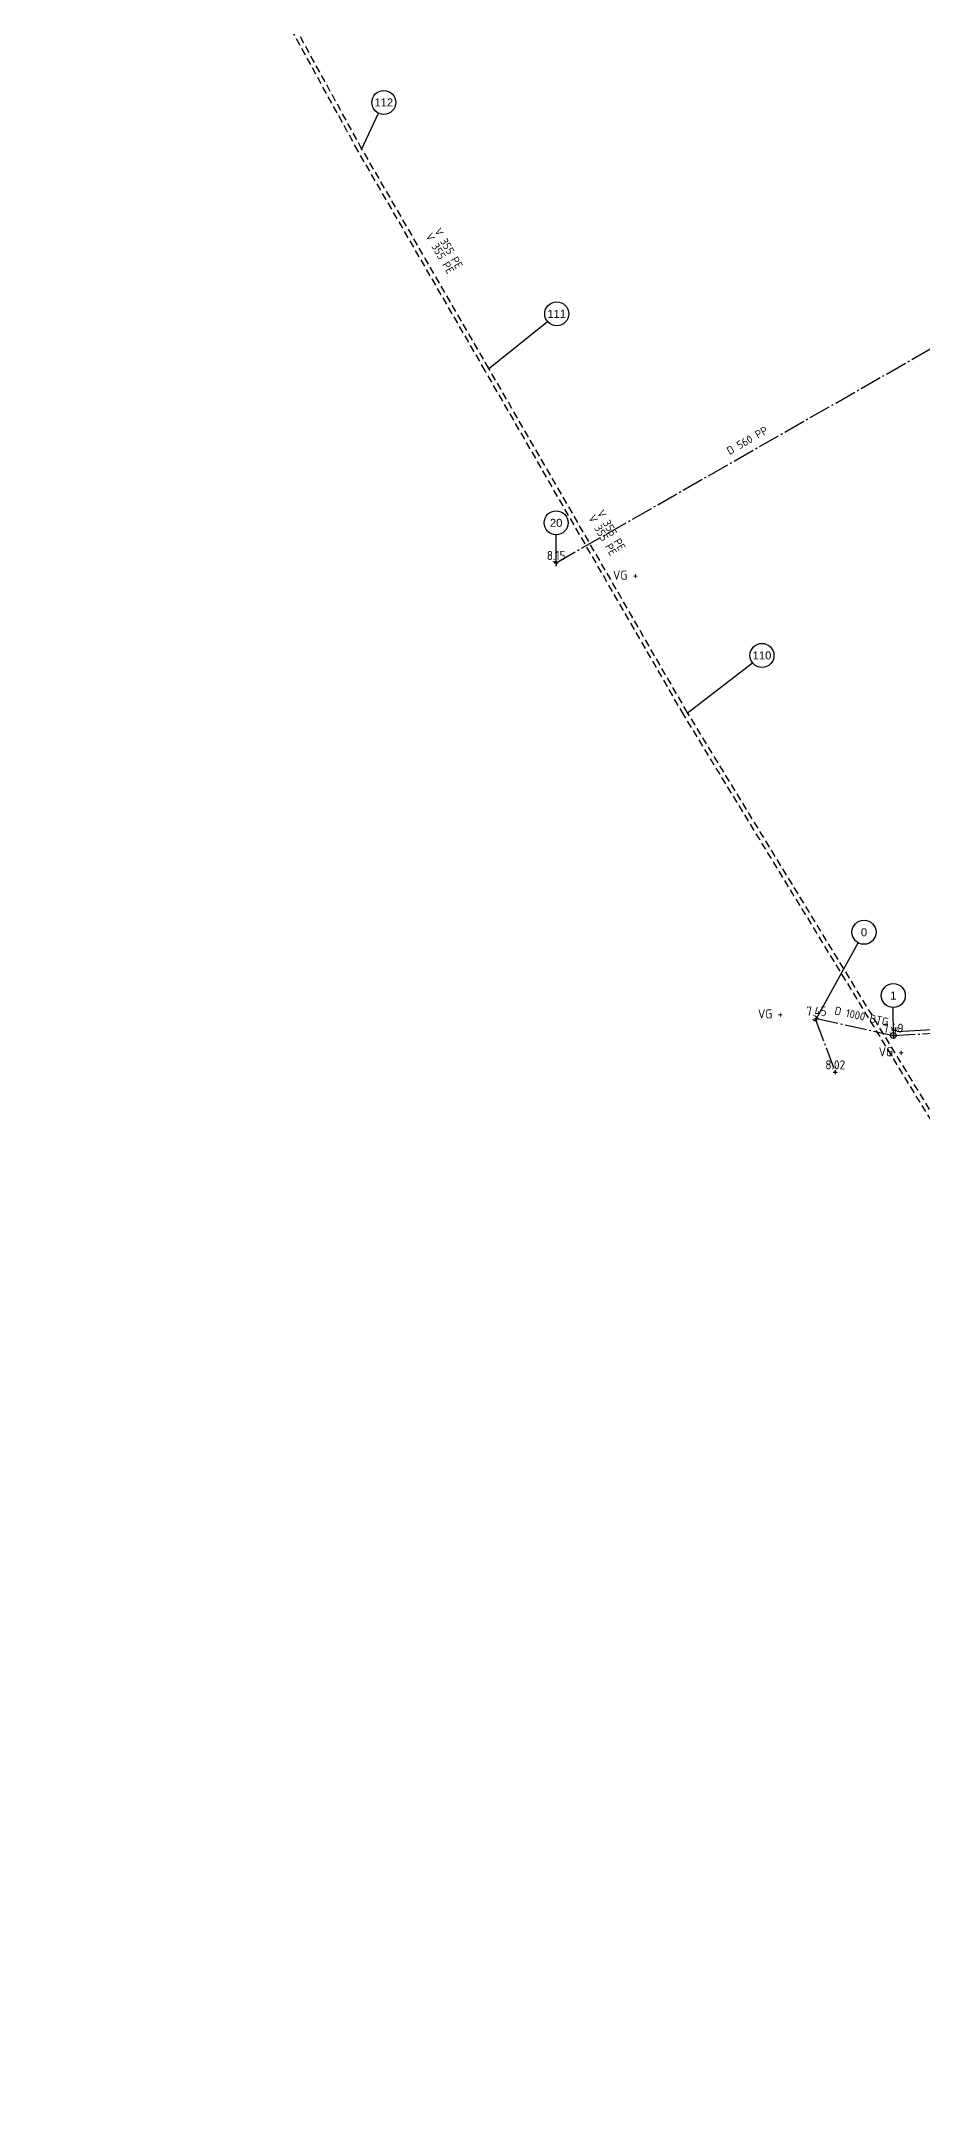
# Model space of a CAD drawing. Header units: metres. Extents: x 119275 to 119838, y 6147987 to 6148667.
# Drawn here: x 119276.5 to 119469.3, y 6147986.6 to 6148437.8 of the extents above; entities that cross this region are included whole.
import ezdxf
from ezdxf.enums import TextEntityAlignment as Align

# ---------------------------------------------------------------- set-up
doc = ezdxf.new("R2010")
doc.units = ezdxf.units.M
doc.header["$LTSCALE"] = 0.4
doc.linetypes.add('BH90-PMB-DV', pattern=[16, 12, -1.5, 1, -1.5])
doc.linetypes.add('BH90-PMB-V', pattern=[6, 4, -2])
doc.layers.get('0').update_dxf_attribs({"linetype": 'CONTINUOUS'})
for name, color, linetype in [('M-41-Brunn_nb', 6, 'CONTINUOUS'), ('M-410A', 7, 'CONTINUOUS'), ('M-412', 80, 'BH90-PMB-DV'), ('M-414', 170, 'BH90-PMB-V'), ('M-43-Dimension', 1, 'CONTINUOUS'), ('M-43-Nodmarkering', 3, 'CONTINUOUS'), ('VA_UT_INLOPP', 4, 'CONTINUOUS')]:
    doc.layers.add(name, color=color, linetype=linetype)
doc.layers.add('Slask-ny lutning', color=2, linetype='CONTINUOUS', plot=False)
doc.layers.add('Slask-va_lutn', color=6, linetype='CONTINUOUS', plot=False)
doc.styles.add('Arial', font='arial.ttf')
doc.styles.add('ISO', font='iso.shx')
doc.styles.add('ISO-Anno-50', font='iso.shx', dxfattribs={"height": 5})
doc.styles.add('ISO3098', font='iso3098.shx')

# ---------------------------------------------------------------- blocks, each defined once
blk = doc.blocks.new('BH90923f')
blk.add_arc((0, -1), 1, 0, 180)
blk = doc.blocks.new('BH90901f')
blk.add_circle((0, 0), 1.25)
at = {"color": 1, "style": 'ISO', "flags": 8}
blk.add_attdef('NB', (-1.3, 1.8), '', height=2.5, dxfattribs=at)
blk = doc.blocks.new('_zniv')
at = {"color": 0}
for p, q in [((-0.43, 0), (0.43, 0)), ((0, 0.43), (0, -0.43))]:
    blk.add_line(p, q, dxfattribs=at)
at = {"color": 4, "style": 'ISO'}
blk.add_attdef('ZNIV', text='', height=2, dxfattribs=at).set_placement((0, 0), align=Align.BOTTOM_CENTER)

msp = doc.modelspace()

# ---------------------------------------------------------------- linework, layer by layer
at = {"layer": 'M-412', "extrusion": (1.41091e-08, -2.66725e-08, 1)}
msp.add_line((119445.857, 6148223.74, 0), (119450.134, 6148212.427, 0), dxfattribs=at)
at = {"layer": 'M-412', "extrusion": (1.41091e-08, -2.66725e-08, 1), "elevation": -0.162}
for points in [[(119389.109, 6148323.798), (119479.47, 6148375.45)], [(119446.023, 6148224.154), (119462.228, 6148220.551)]]:
    msp.add_lwpolyline(points, dxfattribs=at)
at = {"layer": 'M-412', "extrusion": (1.41091e-08, -2.66725e-08, 1)}
msp.add_lwpolyline([(119462.838, 6148220.415), (119565.901, 6148226.292)], dxfattribs=at)
at = {"layer": 'M-414', "extrusion": (1.41091e-08, -2.66725e-08, 1), "elevation": -0.162}
for points in [[(119345.815, 6148413.794), (119276.526, 6148540.249)], [(119346.648, 6148414.259), (119277.39, 6148540.659)], [(119373.589, 6148365.783), (119345.816, 6148413.791)], [(119374.413, 6148366.265), (119346.647, 6148414.262)], [(119417.018, 6148290.523), (119373.589, 6148365.783)], [(119417.838, 6148291.012), (119374.413, 6148366.265)]]:
    msp.add_lwpolyline(points, dxfattribs=at)
at = {"layer": 'M-414', "color": 3, "extrusion": (1.41091e-08, -2.66725e-08, 1), "elevation": -0.162}
for points in [[(119602.43, 6147986.612), (119417.02, 6148290.52)], [(119603.245, 6147987.109), (119417.837, 6148291.015)]]:
    msp.add_lwpolyline(points, dxfattribs=at)
at = {"layer": 'M-43-Nodmarkering', "extrusion": (1.41091e-08, -2.66725e-08, 1)}
for p, q in [((119346.539, 6148414.199, 0), (119350.291, 6148422.101, 0)), ((119374.305, 6148366.202, 0), (119387.188, 6148376.596, 0)), ((119389.109, 6148323.798, 0), (119389.104, 6148329.922, 0)), ((119417.73, 6148290.949, 0), (119432.034, 6148301.95, 0)), ((119446.023, 6148224.154, 0), (119455.152, 6148240.705, 0)), ((119462.838, 6148220.415, 0), (119462.833, 6148226.54, 0))]:
    msp.add_line(p, q, dxfattribs=at)
for centre in [(119351.417, 6148424.472, -0.162), (119389.231, 6148378.244, -0.162), (119389.102, 6148332.547, -0.162), (119434.115, 6148303.55, -0.162), (119456.42, 6148243.003, -0.162), (119462.831, 6148229.165, -0.162)]:
    msp.add_circle(centre, 2.625, dxfattribs=at)
at = {"layer": 'Slask-ny lutning'}
msp.add_line((119463.684, 6148221.273, -11.695), (119557.189, 6148226.718, 0), dxfattribs=at)

# ---------------------------------------------------------------- block references
at = {"layer": 'M-41-Brunn_nb', "extrusion": (1.41091e-08, -2.66725e-08, 1), "xscale": 0.4999973755655977, "yscale": 0.4999973755655977, "zscale": 0.4999973755655977, "rotation": 183.6014435732283}
msp.add_blockref('BH90901f', (119462.838, 6148220.415, -0.162), dxfattribs=at)
at = {"layer": 'M-410A'}
ref = msp.add_blockref('BH90901f', (119462.838, 6148220.415, 0), dxfattribs=dict(at, xscale=0.5, yscale=0.5, zscale=0.4))
ref.add_attrib('NB', 'NB', (119462.188, 6148221.315, 0), dxfattribs={"layer": '0', "color": 1, "height": 1, "style": 'ISO', "flags": 8})
at = {"layer": 'Slask-va_lutn'}
for p, values in [((119389.109, 6148323.798), {'ZNIV': '8.15'}), ((119446.023, 6148224.154), {'ZNIV': '7.45'}), ((119462.838, 6148220.415), {'ZNIV': '7.49'}), ((119450.134, 6148212.427, 0), {'ZNIV': '8.02'})]:
    msp.add_blockref('_zniv', p, dxfattribs=at).add_auto_attribs(values)
at = {"layer": 'VA_UT_INLOPP', "extrusion": (1.41091e-08, -2.66725e-08, 1), "zscale": 0.9999947511315105}
for p, xscale, yscale, rotation in [((119389.109, 6148323.798, -0.162), 0.4999973755657554, 0.4999973755657554, 306.2796132598198), ((119445.857, 6148223.74, -0.162), 0.4999973755657553, 0.4999973755657553, 200.7113199929028), ((119446.023, 6148224.154, -0.162), 0.4999973755657552, 0.4999973755657552, 257.4650700742866)]:
    msp.add_blockref('BH90923f', p, dxfattribs=dict(at, xscale=xscale, yscale=yscale, rotation=rotation))

# ---------------------------------------------------------------- texts
at = {"layer": 'M-43-Dimension', "extrusion": (1.41091e-08, -2.66725e-08, 1), "style": 'ISO3098'}
for s, rotation, p in [('V 355 PE', 300.0493, (119360.464, 6148395.28, -0.162)), ('V 355 PE', 300.0493, (119362.358, 6148396.375, -0.162)), ('D 560 PP', 29.6034, (119427.029, 6148347.355, -0.162)), ('D 1000 BTG', 347.46507, (119449.858, 6148225.094, -0.162))]:
    msp.add_text(s, height=1.75, rotation=rotation, dxfattribs=at).set_placement(p)
at = {"layer": 'M-43-Dimension', "extrusion": (1.41091e-08, -2.66725e-08, 1), "style": 'ISO3098', "oblique": 360}
for p in [(119397.96, 6148334.748, -0.162), (119396.065, 6148333.655, -0.162)]:
    msp.add_text('V 355 PE', height=1.75, rotation=299.98729, dxfattribs=at).set_placement(p)
at = {"layer": 'M-43-Nodmarkering', "extrusion": (1.41091e-08, -2.66725e-08, 1), "style": 'Arial'}
for s, p in [('112', (119351.417, 6148424.472, -0.162)), ('111', (119389.231, 6148378.244, -0.162)), ('20', (119389.102, 6148332.547, -0.162)), ('110', (119434.115, 6148303.55, -0.162)), ('0', (119456.42, 6148243.003, -0.162)), ('1', (119462.831, 6148229.165, -0.162))]:
    msp.add_text(s, height=1.75, rotation=0.04499, dxfattribs=at).set_placement(p, align=Align.MIDDLE_CENTER)
at = {"layer": 'Slask-va_lutn', "char_height": 2, "width": 5.61447, "attachment_point": 1, "style": 'ISO-Anno-50'}
for insert in [(119401.537, 6148322.095), (119433.228, 6148226.149), (119459.633, 6148217.867)]:
    msp.add_mtext('VG +', dxfattribs=dict(at, insert=insert))

doc.saveas('drawing.dxf')
